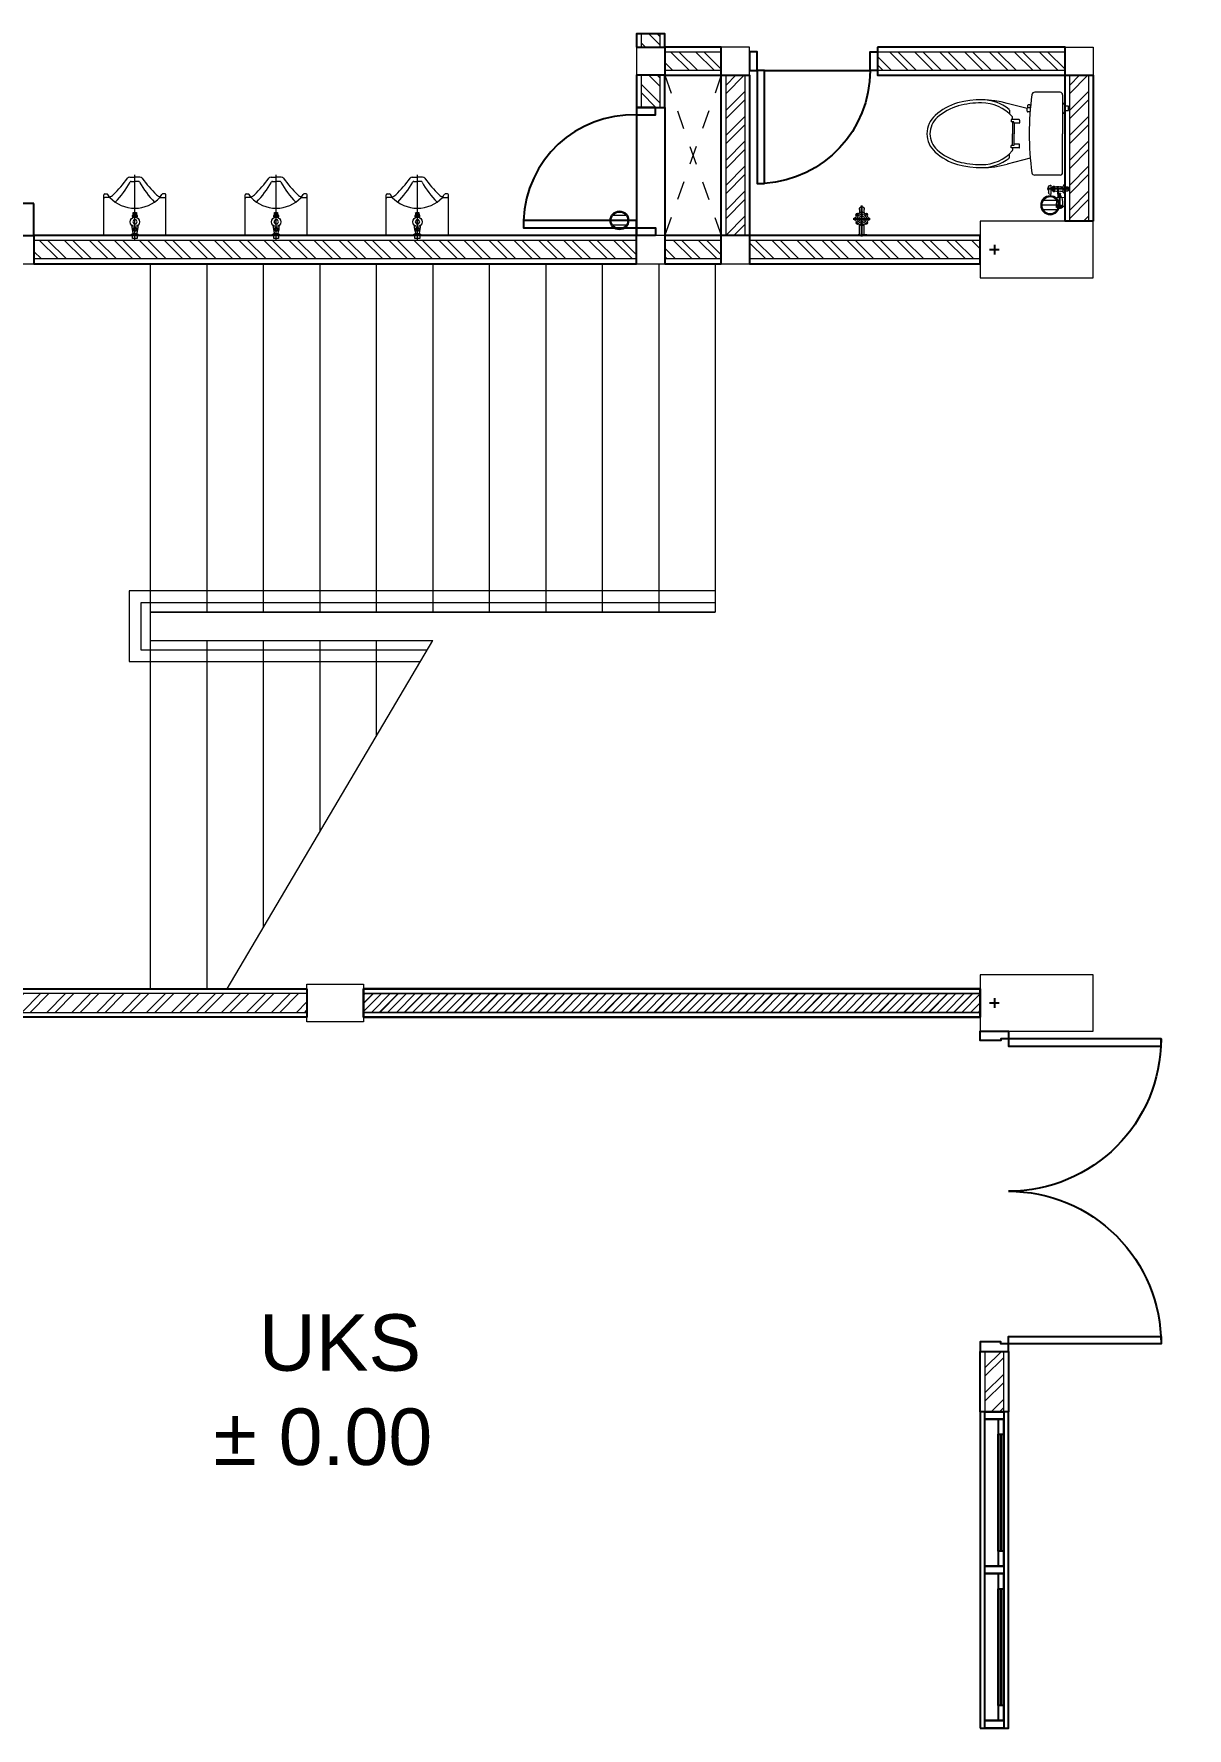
# Model space of a CAD drawing. Header units: inches. Extents: x 0 to 558, y -1 to 295.
# Drawn here: x 253.73 to 259.85, y 72.67 to 81.67 of the extents above; entities that cross this region are included whole.
import ezdxf

# ---------------------------------------------------------------- set-up
doc = ezdxf.new("R2010")
doc.units = ezdxf.units.IN
doc.header["$MEASUREMENT"] = 0
doc.linetypes.add('PHANTOM2', pattern=[1.25, 0.625, -0.125, 0.125, -0.125, 0.125, -0.125])
doc.layers.get('defpoints').update_dxf_attribs({"color": 1})
for name, color, linetype, lineweight in [('ARS DINDING', 127, 'Continuous', 0), ('ARSIR WARNA', 30, 'Continuous', 0), ('BESI', 12, 'Continuous', 15), ('DINDING2', 146, 'Continuous', 5), ('KOLOM', 4, 'Continuous', 9), ('lan', 7, 'Continuous', 15), ('NOT', 7, 'Continuous', 20), ('RUMPUT', 93, 'Continuous', 0), ('SANITAIR', 15, 'Continuous', 9)]:
    doc.layers.add(name, color=color, linetype=linetype, lineweight=lineweight)
doc.layers.add('as', color=1, linetype='Continuous', plot=False)
for name, color, linetype in [('dinding', 3, 'Continuous'), ('KACA', 151, 'Continuous'), ('Kusen', 30, 'Continuous')]:
    doc.layers.add(name, color=color, linetype=linetype)
doc.styles.get("Standard").update_dxf_attribs({"font": 'arial.ttf'})
pattern_1 = [(225, (-21.75, 25.65), (-0.06629126, 0.06629126), []), (225, (-21.75, 25.60581), (-0.06629126, 0.06629126), [])]

# ---------------------------------------------------------------- blocks, each defined once
blk = doc.blocks.new('K30.60')
blk.add_lwpolyline([(0.525, -0.15), (-0.075, -0.15), (-0.075, 0.15), (0.525, 0.15)], close=True)
at = {"layer": 'defpoints', "color": 1}
for points in [[(-0.0256, 0), (0.0256, 0)], [(0, -0.0255), (0, 0.0255)]]:
    blk.add_lwpolyline(points, dxfattribs=at)
blk = doc.blocks.new('kp1')
blk.add_lwpolyline([(-0.1, -0.15), (0.1, -0.15), (0.1, 0.15), (-0.1, 0.15)], close=True)
blk = doc.blocks.new('KP')
blk.add_lwpolyline([(-0.075, -0.075), (0.075, -0.075), (0.075, 0.075), (-0.075, 0.075)], close=True)
blk = doc.blocks.new('PTOILET')
blk.add_line((0, 0.28), (0, -0.28))
for points in [[(-0.1, 0.36), (0, 0.36), (0, 0.32), (-0.1, 0.32)], [(0.5987, 0.28), (0, 0.28), (0, 0.32), (0.5987, 0.32)], [(-0.1, -0.32), (0, -0.32), (0, -0.28), (-0.1, -0.28)]]:
    blk.add_lwpolyline(points, close=True)
blk.add_arc((0, 0.32), 0.6, 270, 356.17745)
blk = doc.blocks.new('TA ST23B13V7N')
for p, q in [((1676.1837, 680.3223), (1676.1837, 680.3245)), ((1676.1837, 680.3245), (1676.2108, 680.3245)), ((1676.1844, 680.3216), (1676.2108, 680.3216)), ((1676.1983, 680.3157), (1676.1983, 680.2665)), ((1676.2108, 680.3245), (1676.2077, 680.3276)), ((1676.2108, 680.3245), (1676.2077, 680.3214)), ((1676.2108, 680.3245), (1676.2139, 680.3276)), ((1676.2379, 680.3245), (1676.2108, 680.3245)), ((1676.2108, 680.3245), (1676.2139, 680.3214)), ((1676.2372, 680.3216), (1676.2108, 680.3216)), ((1676.2233, 680.3157), (1676.2233, 680.2665)), ((1676.2379, 680.3223), (1676.2379, 680.3245))]:
    blk.add_line(p, q)
for centre, radius, start, end in [((1676.1844, 680.3223), 0.000733, 180, 270), ((1676.1924, 680.3157), 0.00586, 0, 90), ((1676.2292, 680.3157), 0.00586, 90, 180), ((1676.2372, 680.3223), 0.000733, 270, 0), ((1676.1793, 680.237), 0.00835, 89.96572, 267.491), ((1676.1811, 680.237), 0.00835, 102.75928, 254.55003), ((1676.2107, 680.2363), 0.0326, 89.78592, 270.214), ((1676.1881, 680.2145), 0.00835, 135.3403, 312.536), ((1676.1892, 680.2579), 0.00835, 52.3654, 217.421), ((1676.1892, 680.2159), 0.00835, 147.45854, 299.67927), ((1676.1903, 680.2568), 0.00835, 64.27177, 205.50265), ((1676.2107, 680.2359), 0.0237, 89.70511, 270.29057), ((1676.2107, 680.2363), 0.0149, 89.53212, 270.468), ((1676.1503, 680.1927), 0.0485, 352.7797, 16.8952), ((1676.2107, 680.2068), 0.00835, 194.676, 270.905), ((1676.2114, 680.2664), 0.00835, 93.9385, 168.14), ((1676.2107, 680.2083), 0.00835, 207.40622, 270.905), ((1676.2114, 680.2646), 0.00835, 93.9385, 154.03477), ((1676.2102, 680.2664), 0.00835, 11.86, 86.0615), ((1676.2102, 680.2646), 0.00835, 25.96523, 86.0615), ((1676.2109, 680.2363), 0.0326, 269.786, 90.21408), ((1676.2109, 680.2359), 0.0237, 269.70943, 90.29489), ((1676.2109, 680.2363), 0.0149, 269.532, 90.46788), ((1676.2109, 680.2068), 0.00835, 269.095, 345.324), ((1676.2109, 680.2083), 0.00835, 269.095, 332.59378), ((1676.2713, 680.1927), 0.0485, 163.1048, 187.2203), ((1676.2324, 680.2579), 0.00835, 322.579, 127.6346), ((1676.2313, 680.2568), 0.00835, 334.49735, 115.72823), ((1676.2335, 680.2145), 0.00835, 227.464, 44.6597), ((1676.2324, 680.2159), 0.00835, 240.32073, 32.54146), ((1676.2423, 680.237), 0.00835, 272.509, 90.03428), ((1676.2405, 680.237), 0.00835, 285.44997, 77.24072), ((1676.2108, 680.1841), 0.0127, 168.5119, 270), ((1676.2108, 680.1841), 0.0127, 270, 11.4881)]:
    blk.add_arc(centre, radius, start, end)
at = {"layer": 'as'}
for p, q in [((1676.2108, 680.3295), (1676.2108, 680.1664)), ((1676.166, 680.2363), (1676.2556, 680.2363))]:
    blk.add_line(p, q, dxfattribs=at)
blk = doc.blocks.new('KLO D ATS')
at = {"lineweight": 5}
for p, q in [((0.013, 0.2065), (0.013, 0)), ((0.0265, 0.22), (0.1608, 0.22)), ((0.1845, 0.1302), (0.307, 0.161)), ((0.2955, 0.1254), (0.2955, 0.1065)), ((0.013, -0.2065), (0.013, 0)), ((0.2412, 0.0728), (0.2412, 0.0581)), ((0.2439, 0.0755), (0.2856, 0.0755)), ((0.2439, 0.0554), (0.2695, 0.0554)), ((0.2695, 0.0554), (0.2723, 0.0631)), ((0.2695, 0.0554), (0.2695, 0)), ((0.2695, -0.0554), (0.2695, 0)), ((0.2723, 0.0631), (0.2856, 0.0631)), ((0.2791, 0.0755), (0.2791, 0.0876)), ((0.2792, 0.0631), (0.2792, 0)), ((0.2792, -0.0631), (0.2792, 0)), ((0.2856, 0.0755), (0.2856, 0.0631)), ((0.2412, -0.0728), (0.2412, -0.0581)), ((0.2439, -0.0554), (0.2695, -0.0554)), ((0.2439, -0.0755), (0.2856, -0.0755)), ((0.2695, -0.0554), (0.2723, -0.0631)), ((0.2723, -0.0631), (0.2856, -0.0631)), ((0.2791, -0.0755), (0.2791, -0.0876)), ((0.2856, -0.0755), (0.2856, -0.0631)), ((0, -0.1235), (-0.0181, -0.1235)), ((-0.0181, -0.1235), (-0.0181, -0.1465)), ((-0.0181, -0.1465), (0, -0.1465)), ((0, -0.1065), (0, -0.1635)), ((0.1837, -0.1382), (0.198, -0.1382)), ((0.1856, -0.1163), (0.198, -0.1163)), ((0.1857, -0.1509), (0.1857, -0.1382)), ((0.1884, -0.1536), (0.1946, -0.1536)), ((0.1973, -0.1382), (0.1973, -0.1509)), ((0.2007, -0.1191), (0.2007, -0.1355)), ((0.2007, -0.1343), (0.307, -0.161)), ((0.2955, -0.1254), (0.2955, -0.1065)), ((0.0265, -0.22), (0.1608, -0.22))]:
    blk.add_line(p, q, dxfattribs=at)
for centre, radius, start, end in [((0.0265, 0.2065), 0.0135, 90, 180), ((0.1608, 0.205), 0.015, 8.08701, 90), ((-1.2571, 0.0035), 1.4471, 359.8599, 8.08701), ((0.4416, -0.0506), 0.2306, 89.48257, 128.74106), ((0.4436, -0.32), 0.5, 75.27892, 105.85155), ((0.2841, 0.0876), 0.005, 138.74052, 180), ((0.4416, -0.0506), 0.2146, 89.48257, 138.74052), ((0.3005, 0.1254), 0.005, 128.74106, 180), ((0.4436, -0.32), 0.484, 75.27892, 90), ((0.4784, -0.1406), 0.3019, 48.53709, 73.13138), ((0.4784, -0.1406), 0.3179, 48.53709, 73.13138), ((0.603, 0), 0.13, 0, 48.65811), ((-1.2571, -0.0035), 1.4471, 351.91299, 0.1401), ((0.2439, 0.0728), 0.00271, 90, 180), ((0.2439, 0.0581), 0.00271, 180, 270), ((0.603, 0), 0.114, 0, 48.65811), ((0.603, 0), 0.114, 311.34189, 0), ((0.603, 0), 0.13, 311.34189, 0), ((0.2439, -0.0581), 0.00271, 90, 180), ((0.2439, -0.0728), 0.00271, 180, 270), ((0.2841, -0.0876), 0.005, 180, 221.25948), ((0.4784, 0.1406), 0.3019, 286.86862, 311.46291), ((-0.0032, -0.1234), 0.0171, 24.41224, 79.38682), ((-0.0032, -0.1467), 0.0171, 280.61318, 335.58776), ((0.1884, -0.1509), 0.00271, 180, 270), ((0.1946, -0.1509), 0.00271, 270, 0), ((0.198, -0.1191), 0.00271, 0, 90), ((0.198, -0.1355), 0.00271, 270, 0), ((0.4416, 0.0506), 0.2146, 221.25948, 270.51743), ((0.3005, -0.1254), 0.005, 180, 231.25894), ((0.4416, 0.0506), 0.2306, 231.25894, 270.51743), ((0.4436, 0.32), 0.5, 254.14845, 284.72108), ((0.4436, 0.32), 0.484, 270, 284.72108), ((0.4784, 0.1406), 0.3179, 286.86862, 311.46291), ((0.0265, -0.2065), 0.0135, 180, 270), ((0.1608, -0.205), 0.015, 270, 351.91299)]:
    blk.add_arc(centre, radius, start, end, dxfattribs=at)
blk = doc.blocks.new('JETSHO')
for p, q in [((1690.9987, 591.8337), (1691.0059, 591.8334)), ((1690.9987, 591.8021), (1691.0059, 591.8024)), ((1691.0001, 591.833), (1691.0068, 591.833)), ((1691.0001, 591.8027), (1691.0068, 591.8027)), ((1691.001, 591.8318), (1691.0076, 591.8318)), ((1691.001, 591.804), (1691.0076, 591.804)), ((1691.0016, 591.8305), (1691.0082, 591.8305)), ((1691.0016, 591.8052), (1691.0082, 591.8052)), ((1691.0021, 591.8293), (1691.0086, 591.8293)), ((1691.0021, 591.8065), (1691.0086, 591.8065)), ((1691.0022, 591.847), (1691.0032, 591.8335)), ((1691.0022, 591.847), (1691.0502, 591.847)), ((1691.0025, 591.828), (1691.009, 591.828)), ((1691.0025, 591.8077), (1691.009, 591.8077)), ((1691.0028, 591.8268), (1691.0092, 591.8268)), ((1691.0028, 591.809), (1691.0092, 591.809)), ((1691.0031, 591.8255), (1691.0094, 591.8255)), ((1691.0031, 591.8102), (1691.0094, 591.8102)), ((1691.0033, 591.8243), (1691.0096, 591.8243)), ((1691.0033, 591.8115), (1691.0096, 591.8115)), ((1691.0034, 591.823), (1691.0097, 591.823)), ((1691.0034, 591.8127), (1691.0097, 591.8127)), ((1691.0035, 591.8218), (1691.0098, 591.8218)), ((1691.0035, 591.814), (1691.0098, 591.814)), ((1691.0036, 591.8205), (1691.0099, 591.8205)), ((1691.0036, 591.8152), (1691.0099, 591.8152)), ((1691.0037, 591.8193), (1691.0099, 591.8193)), ((1691.0037, 591.818), (1691.0099, 591.818)), ((1691.0037, 591.8177), (1691.0099, 591.8177)), ((1691.0037, 591.8165), (1691.0099, 591.8165)), ((1691.0502, 591.847), (1691.049, 591.8302)), ((1691.057, 591.8252), (1691.0701, 591.8238)), ((1691.057, 591.8105), (1691.0701, 591.812)), ((1691.071, 591.8228), (1691.071, 591.813)), ((1691.0719, 591.845), (1691.0719, 591.847)), ((1691.0719, 591.847), (1691.1199, 591.847)), ((1691.0746, 591.8406), (1691.0844, 591.8355)), ((1691.1177, 591.8435), (1691.0752, 591.8435)), ((1691.0895, 591.7793), (1691.0828, 591.7848)), ((1691.1085, 591.792), (1691.0832, 591.792)), ((1691.0844, 591.8258), (1691.0844, 591.8355)), ((1691.1074, 591.8355), (1691.0844, 591.8355)), ((1691.0844, 591.792), (1691.0844, 591.7925)), ((1691.0864, 591.863), (1691.0854, 591.862)), ((1691.0854, 591.847), (1691.0854, 591.862)), ((1691.1064, 591.862), (1691.0854, 591.862)), ((1691.1071, 591.7846), (1691.0856, 591.7846)), ((1691.0864, 591.847), (1691.0864, 591.863)), ((1691.1054, 591.863), (1691.0864, 591.863)), ((1691.0901, 591.8412), (1691.1017, 591.8528)), ((1691.1017, 591.8412), (1691.0901, 591.8528)), ((1691.1022, 591.7793), (1691.1089, 591.7848)), ((1691.1054, 591.847), (1691.1054, 591.863)), ((1691.1054, 591.863), (1691.1064, 591.862)), ((1691.1064, 591.847), (1691.1064, 591.862)), ((1691.1172, 591.8406), (1691.1074, 591.8355)), ((1691.1074, 591.8258), (1691.1074, 591.8355)), ((1691.1074, 591.8258), (1691.1074, 591.8355)), ((1691.1074, 591.792), (1691.1074, 591.7925)), ((1691.1074, 591.792), (1691.1074, 591.792)), ((1691.1199, 591.845), (1691.1199, 591.847)), ((1691.0659, 591.7696), (1691.0659, 591.771)), ((1691.1159, 591.771), (1691.0659, 591.771)), ((1691.0889, 591.759), (1691.0754, 591.7596)), ((1691.1029, 591.759), (1691.0889, 591.759)), ((1691.0889, 591.757), (1691.0889, 591.759)), ((1691.1029, 591.757), (1691.0889, 591.757)), ((1691.0894, 591.7793), (1691.0959, 591.7793)), ((1691.0897, 591.757), (1691.0897, 591.759)), ((1691.0909, 591.771), (1691.0909, 591.7793)), ((1691.091, 591.757), (1691.091, 591.759)), ((1691.0922, 591.757), (1691.0922, 591.759)), ((1691.0935, 591.757), (1691.0935, 591.759)), ((1691.0947, 591.757), (1691.0947, 591.759)), ((1691.1024, 591.7793), (1691.0959, 591.7793)), ((1691.096, 591.757), (1691.096, 591.759)), ((1691.0972, 591.757), (1691.0972, 591.759)), ((1691.0985, 591.757), (1691.0985, 591.759)), ((1691.0997, 591.757), (1691.0997, 591.759)), ((1691.1009, 591.771), (1691.1009, 591.7793)), ((1691.101, 591.757), (1691.101, 591.759)), ((1691.1022, 591.757), (1691.1022, 591.759)), ((1691.1029, 591.759), (1691.1066, 591.7593)), ((1691.1029, 591.757), (1691.1029, 591.759)), ((1691.1159, 591.7692), (1691.1159, 591.771))]:
    blk.add_line(p, q)
for centre, radius, start, end in [((1691.0409, 591.8179), 0.0475, 173.1148, 180), ((1691.0409, 591.8179), 0.0475, 180, 186.8852), ((1691.0192, 591.8205), 0.0257, 163.74759, 173.1148), ((1691.0192, 591.8153), 0.0257, 186.8852, 196.25241), ((1690.9947, 591.8179), 0.000923, 147.96628, 165.47042), ((1690.9951, 591.8178), 0.00134, 165.47042, 180), ((1690.9951, 591.8178), 0.00134, 180, 194.52958), ((1690.9947, 591.8177), 0.000923, 194.52958, 212.03372), ((1690.9944, 591.8181), 0.000625, 123.50508, 147.96628), ((1690.9944, 591.8175), 0.000625, 212.03372, 236.49492), ((1691.0093, 591.8233), 0.0155, 141.54927, 171.78089), ((1691.0093, 591.8125), 0.0155, 188.21911, 218.45073), ((1690.9943, 591.8183), 0.000337, 90, 123.50508), ((1690.9943, 591.8173), 0.000337, 236.49492, 270), ((1690.9943, 591.8183), 0.000337, 56.49492, 90), ((1690.9943, 591.8173), 0.000337, 270, 303.50508), ((1690.9958, 591.8239), 0.00134, 165.47042, 180), ((1690.9958, 591.8239), 0.00134, 180, 194.52958), ((1691.0057, 591.8244), 0.0116, 144.86253, 163.74759), ((1690.9954, 591.8241), 0.000923, 147.96628, 165.47042), ((1690.9954, 591.8238), 0.000923, 194.52958, 212.03372), ((1690.9941, 591.8181), 0.000625, 32.03372, 56.49492), ((1690.9941, 591.8175), 0.000625, 303.50508, 327.96628), ((1690.9959, 591.8122), 0.00134, 165.47042, 180), ((1690.9959, 591.8122), 0.00134, 180, 194.52958), ((1691.0057, 591.8113), 0.0116, 196.25241, 215.13747), ((1690.9951, 591.8242), 0.000625, 123.50508, 147.96628), ((1690.9951, 591.8237), 0.000625, 212.03372, 236.49492), ((1690.9939, 591.8179), 0.000923, 14.52958, 32.03372), ((1690.9939, 591.8177), 0.000923, 327.96628, 345.47042), ((1690.9955, 591.8123), 0.000923, 147.96628, 165.47042), ((1690.9955, 591.8121), 0.000923, 194.52958, 212.03372), ((1690.9952, 591.8125), 0.000625, 123.50508, 147.96628), ((1690.9952, 591.8119), 0.000625, 212.03372, 236.49492), ((1690.995, 591.8244), 0.000337, 90, 123.50508), ((1690.995, 591.8234), 0.000337, 236.49492, 270), ((1690.9935, 591.8178), 0.00134, 0, 14.52958), ((1690.9935, 591.8178), 0.00134, 345.47042, 0), ((1690.9951, 591.8127), 0.000337, 90, 123.50508), ((1690.9951, 591.8117), 0.000337, 236.49492, 270), ((1690.995, 591.8244), 0.000337, 56.49492, 90), ((1690.995, 591.8234), 0.000337, 270, 303.50508), ((1690.9948, 591.8242), 0.000625, 32.03372, 56.49492), ((1690.9948, 591.8237), 0.000625, 303.50508, 327.96628), ((1690.9951, 591.8127), 0.000337, 56.49492, 90), ((1690.9951, 591.8117), 0.000337, 270, 303.50508), ((1690.9949, 591.8125), 0.000625, 32.03372, 56.49492), ((1690.9949, 591.8119), 0.000625, 303.50508, 327.96628), ((1690.9945, 591.8241), 0.000923, 14.52958, 32.03372), ((1690.9945, 591.8238), 0.000923, 327.96628, 345.47042), ((1690.9941, 591.8239), 0.00134, 0, 14.52958), ((1690.9941, 591.8239), 0.00134, 345.47042, 0), ((1690.9947, 591.8123), 0.000923, 14.52958, 32.03372), ((1690.9947, 591.8121), 0.000923, 327.96628, 345.47042), ((1690.9943, 591.8122), 0.00134, 0, 14.52958), ((1690.9943, 591.8122), 0.00134, 345.47042, 0), ((1690.9974, 591.8303), 0.00147, 90, 144.86253), ((1690.9974, 591.8055), 0.00147, 215.13747, 270), ((1690.9977, 591.8291), 0.000923, 147.96628, 165.47042), ((1690.9981, 591.829), 0.00134, 165.47042, 180), ((1690.9981, 591.829), 0.00134, 180, 194.52958), ((1690.9977, 591.8289), 0.000923, 194.52958, 212.03372), ((1690.9977, 591.8179), 0.000923, 147.96628, 165.47042), ((1690.9981, 591.8178), 0.00134, 165.47042, 180), ((1690.9981, 591.8178), 0.00134, 180, 194.52958), ((1690.9977, 591.8177), 0.000923, 194.52958, 212.03372), ((1690.9975, 591.8292), 0.000625, 123.50508, 147.96628), ((1690.9975, 591.8287), 0.000625, 212.03372, 236.49492), ((1690.9975, 591.8181), 0.000625, 123.50508, 147.96628), ((1690.9975, 591.8175), 0.000625, 212.03372, 236.49492), ((1690.9978, 591.8071), 0.000923, 147.96628, 165.47042), ((1690.9982, 591.807), 0.00134, 165.47042, 180), ((1690.9982, 591.807), 0.00134, 180, 194.52958), ((1690.9978, 591.8068), 0.000923, 194.52958, 212.03372), ((1690.9976, 591.8072), 0.000625, 123.50508, 147.96628), ((1690.9976, 591.8067), 0.000625, 212.03372, 236.49492), ((1690.9973, 591.8295), 0.000337, 90, 123.50508), ((1690.9973, 591.8285), 0.000337, 236.49492, 270), ((1690.9973, 591.8183), 0.000337, 90, 123.50508), ((1690.9973, 591.8173), 0.000337, 236.49492, 270), ((1690.9987, 591.8318), 0.0019, 90, 142.15929), ((1690.9974, 591.8075), 0.000337, 90, 123.50508), ((1690.9974, 591.8064), 0.000337, 236.49492, 270), ((1690.9987, 591.804), 0.0019, 217.84071, 270), ((1690.9973, 591.8295), 0.000337, 56.49492, 90), ((1690.9973, 591.8285), 0.000337, 270, 303.50508), ((1690.9973, 591.8183), 0.000337, 56.49492, 90), ((1690.9973, 591.8173), 0.000337, 270, 303.50508), ((1690.9974, 591.8303), 0.00147, 35.13747, 90), ((1690.9974, 591.8075), 0.000337, 56.49492, 90), ((1690.9974, 591.8064), 0.000337, 270, 303.50508), ((1690.9974, 591.8055), 0.00147, 270, 324.86253), ((1690.9971, 591.8292), 0.000625, 32.03372, 56.49492), ((1690.9971, 591.8287), 0.000625, 303.50508, 327.96628), ((1690.9971, 591.8181), 0.000625, 32.03372, 56.49492), ((1690.9971, 591.8175), 0.000625, 303.50508, 327.96628), ((1690.9973, 591.8072), 0.000625, 32.03372, 56.49492), ((1690.9973, 591.8067), 0.000625, 303.50508, 327.96628), ((1690.9969, 591.8291), 0.000923, 14.52958, 32.03372), ((1690.9969, 591.8289), 0.000923, 327.96628, 345.47042), ((1690.9969, 591.8179), 0.000923, 14.52958, 32.03372), ((1690.9969, 591.8177), 0.000923, 327.96628, 345.47042), ((1690.9965, 591.829), 0.00134, 0, 14.52958), ((1690.9965, 591.829), 0.00134, 345.47042, 0), ((1690.9965, 591.8178), 0.00134, 0, 14.52958), ((1690.9965, 591.8178), 0.00134, 345.47042, 0), ((1690.997, 591.8071), 0.000923, 14.52958, 32.03372), ((1690.997, 591.8068), 0.000923, 327.96628, 345.47042), ((1690.9966, 591.807), 0.00134, 0, 14.52958), ((1690.9966, 591.807), 0.00134, 345.47042, 0), ((1690.9891, 591.8244), 0.0116, 16.25241, 35.13747), ((1690.9891, 591.8113), 0.0116, 324.86253, 343.74759), ((1690.9987, 591.8318), 0.0019, 37.30231, 90), ((1690.9987, 591.804), 0.0019, 270, 322.69769), ((1690.9998, 591.8119), 0.000923, 147.96628, 165.47042), ((1691.0002, 591.8118), 0.00134, 165.47042, 180), ((1691.0002, 591.8118), 0.00134, 180, 194.52958), ((1690.9998, 591.8117), 0.000923, 194.52958, 212.03372), ((1690.9996, 591.812), 0.000625, 123.50508, 147.96628), ((1690.9996, 591.8115), 0.000625, 212.03372, 236.49492), ((1691.0006, 591.8231), 0.00134, 165.47042, 180), ((1691.0006, 591.8231), 0.00134, 180, 194.52958), ((1690.9994, 591.8123), 0.000337, 90, 123.50508), ((1690.9994, 591.8113), 0.000337, 236.49492, 270), ((1691.0002, 591.8232), 0.000923, 147.96628, 165.47042), ((1691.0002, 591.8229), 0.000923, 194.52958, 212.03372), ((1690.9999, 591.8233), 0.000625, 123.50508, 147.96628), ((1690.9999, 591.8228), 0.000625, 212.03372, 236.49492), ((1690.9994, 591.8123), 0.000337, 56.49492, 90), ((1690.9994, 591.8113), 0.000337, 270, 303.50508), ((1690.9998, 591.8236), 0.000337, 90, 123.50508), ((1690.9998, 591.8226), 0.000337, 236.49492, 270), ((1690.9993, 591.812), 0.000625, 32.03372, 56.49492), ((1690.9993, 591.8115), 0.000625, 303.50508, 327.96628), ((1691.0006, 591.818), 0.000923, 147.96628, 165.47042), ((1691.001, 591.8179), 0.00134, 165.47042, 180), ((1691.001, 591.8179), 0.00134, 180, 194.52958), ((1691.0006, 591.8178), 0.000923, 194.52958, 212.03372), ((1690.9998, 591.8236), 0.000337, 56.49492, 90), ((1690.9998, 591.8226), 0.000337, 270, 303.50508), ((1691.0004, 591.8182), 0.000625, 123.50508, 147.96628), ((1691.0004, 591.8176), 0.000625, 212.03372, 236.49492), ((1690.999, 591.8119), 0.000923, 14.52958, 32.03372), ((1690.999, 591.8117), 0.000923, 327.96628, 345.47042), ((1690.9996, 591.8233), 0.000625, 32.03372, 56.49492), ((1690.9996, 591.8228), 0.000625, 303.50508, 327.96628), ((1690.9986, 591.8118), 0.00134, 0, 14.52958), ((1690.9986, 591.8118), 0.00134, 345.47042, 0), ((1691.0002, 591.8184), 0.000337, 90, 123.50508), ((1691.0002, 591.8174), 0.000337, 236.49492, 270), ((1690.9994, 591.8232), 0.000923, 14.52958, 32.03372), ((1690.9994, 591.8229), 0.000923, 327.96628, 345.47042), ((1690.9901, 591.8252), 0.0127, 17.51427, 37.30231), ((1690.9756, 591.8205), 0.0257, 6.8852, 16.25241), ((1690.999, 591.8231), 0.00134, 0, 14.52958), ((1690.999, 591.8231), 0.00134, 345.47042, 0), ((1691.0002, 591.8184), 0.000337, 56.49492, 90), ((1691.0002, 591.8174), 0.000337, 270, 303.50508), ((1690.9756, 591.8153), 0.0257, 343.74759, 353.1148), ((1690.9901, 591.8106), 0.0127, 322.69769, 342.48573), ((1691.0001, 591.8182), 0.000625, 32.03372, 56.49492), ((1691.0001, 591.8176), 0.000625, 303.50508, 327.96628), ((1690.9998, 591.818), 0.000923, 14.52958, 32.03372), ((1690.9998, 591.8178), 0.000923, 327.96628, 345.47042), ((1690.9994, 591.8179), 0.00134, 0, 14.52958), ((1690.9994, 591.8179), 0.00134, 345.47042, 0), ((1690.9539, 591.8179), 0.0475, 0, 6.8852), ((1690.9539, 591.8179), 0.0475, 353.1148, 0), ((1690.9761, 591.8208), 0.0273, 7.44716, 17.51427), ((1690.9761, 591.815), 0.0273, 342.48573, 352.55284), ((1690.9538, 591.8179), 0.0499, 0, 7.44716), ((1690.9538, 591.8179), 0.0499, 352.55284, 0), ((1691.0127, 591.6335), 0.2, 79.04916, 92.15247), ((1691.0127, 592.0022), 0.2, 267.84753, 280.95084), ((1691.0059, 591.832), 0.00137, 31.9605, 90), ((1691.0059, 591.8038), 0.00137, 270, 328.0395), ((1690.9952, 591.8254), 0.014, 14.49006, 31.9605), ((1690.9952, 591.8104), 0.014, 328.0395, 345.50994), ((1690.9779, 591.8209), 0.0319, 6.11003, 14.49006), ((1690.9779, 591.8149), 0.0319, 345.50994, 353.88997), ((1690.95, 591.8179), 0.0599, 0, 6.11003), ((1690.95, 591.8179), 0.0599, 353.88997, 0), ((1691.0503, 591.8279), 0.002, 9.96394, 79.04916), ((1691.0503, 591.8078), 0.002, 280.95084, 350.03606), ((1690.9932, 591.8179), 0.06, 350.03606, 10.28221), ((1691.0586, 591.8366), 0.0114, 237.98326, 265.24666), ((1691.0586, 591.7992), 0.0114, 94.75334, 122.01674), ((1691.07, 591.8228), 0.001, 0, 83.66667), ((1691.07, 591.813), 0.001, 276.33333, 0), ((1691.0769, 591.845), 0.005, 180, 242.52557), ((1691.085, 591.7883), 0.0041, 115.31617, 238.85978), ((1691.0857, 591.7883), 0.00371, 160.73582, 180), ((1691.0857, 591.7883), 0.00371, 180, 199.26418), ((1691.0852, 591.7885), 0.00316, 139.84394, 160.73582), ((1691.0852, 591.7881), 0.00316, 199.26418, 220.15606), ((1691.1516, 591.8092), 0.069, 167.82075, 192.17925), ((1691.0848, 591.7887), 0.00273, 116.14729, 139.84394), ((1691.0848, 591.7878), 0.00273, 220.15606, 243.85271), ((1691.0846, 591.7892), 0.00225, 90, 116.14729), ((1691.0846, 591.7874), 0.00225, 243.85271, 270), ((1691.0744, 591.8258), 0.01, 347.82075, 0), ((1691.0744, 591.7925), 0.01, 0, 12.17925), ((1691.0846, 591.7892), 0.00225, 63.85271, 90), ((1691.0846, 591.7874), 0.00225, 270, 296.14729), ((1691.0844, 591.7887), 0.00273, 40.15606, 63.85271), ((1691.0844, 591.7878), 0.00273, 296.14729, 319.84394), ((1691.0841, 591.7885), 0.00316, 19.26418, 40.15606), ((1691.0841, 591.7881), 0.00316, 319.84394, 340.73582), ((1691.0836, 591.7883), 0.00371, 0, 19.26418), ((1691.0836, 591.7883), 0.00371, 340.73582, 0), ((1691.0921, 591.7884), 0.00168, 142.73122, 180), ((1691.0921, 591.7884), 0.00168, 180, 217.26878), ((1691.0939, 591.787), 0.00391, 118.56158, 142.73122), ((1691.0939, 591.7897), 0.00391, 217.26878, 241.43842), ((1691.0951, 591.7849), 0.00637, 102.70636, 118.56158), ((1691.0951, 591.7919), 0.00637, 241.43842, 257.29364), ((1691.0959, 591.7814), 0.0099, 90, 102.70636), ((1691.0959, 591.7953), 0.0099, 257.29364, 270), ((1691.0959, 591.7814), 0.0099, 77.29364, 90), ((1691.0959, 591.7953), 0.0099, 270, 282.70636), ((1691.0966, 591.7849), 0.00637, 61.43842, 77.29364), ((1691.0966, 591.7919), 0.00637, 282.70636, 298.56158), ((1691.0978, 591.787), 0.00391, 37.26878, 61.43842), ((1691.0978, 591.7897), 0.00391, 298.56158, 322.73122), ((1691.0996, 591.7884), 0.00168, 0, 37.26878), ((1691.0996, 591.7884), 0.00168, 322.73122, 0), ((1691.1082, 591.7883), 0.00371, 160.73582, 180), ((1691.1082, 591.7883), 0.00371, 180, 199.26418), ((1691.1077, 591.7885), 0.00316, 139.84394, 160.73582), ((1691.1077, 591.7881), 0.00316, 199.26418, 220.15606), ((1691.1073, 591.7887), 0.00273, 116.14729, 139.84394), ((1691.1073, 591.7878), 0.00273, 220.15606, 243.85271), ((1691.1071, 591.7892), 0.00225, 90, 116.14729), ((1691.1071, 591.7874), 0.00225, 243.85271, 270), ((1691.1071, 591.7892), 0.00225, 63.85271, 90), ((1691.1071, 591.7874), 0.00225, 270, 296.14729), ((1691.1174, 591.8258), 0.01, 180, 192.17925), ((1691.1174, 591.7925), 0.01, 167.82075, 180), ((1691.0402, 591.8092), 0.069, 347.82075, 12.17925), ((1691.1069, 591.7887), 0.00273, 40.15606, 63.85271), ((1691.1069, 591.7878), 0.00273, 296.14729, 319.84394), ((1691.1068, 591.7883), 0.0041, 301.14022, 64.68383), ((1691.1066, 591.7885), 0.00316, 19.26418, 40.15606), ((1691.1066, 591.7881), 0.00316, 319.84394, 340.73582), ((1691.1061, 591.7883), 0.00371, 0, 19.26418), ((1691.1061, 591.7883), 0.00371, 340.73582, 0), ((1691.1149, 591.845), 0.005, 297.47443, 0), ((1691.0759, 591.7696), 0.01, 180, 267.51045), ((1691.0959, 591.7687), 0.0137, 239.24357, 300.75643), ((1691.1059, 591.7692), 0.01, 274.39871, 0)]:
    blk.add_arc(centre, radius, start, end)
at = {"layer": 'as'}
for p, q in [((1691.0689, 591.8179), (1690.9905, 591.8179)), ((1691.0663, 591.808), (1691.0663, 591.8179)), ((1691.0959, 591.808), (1691.0663, 591.808)), ((1691.0959, 591.8695), (1691.0959, 591.7554)), ((1691.0959, 591.808), (1691.1112, 591.808))]:
    blk.add_line(p, q, dxfattribs=at)
blk = doc.blocks.new('*X102')
at = {"color": 0}
for p, q in [((18.491, 19.1926), (18.5795, 19.1926)), ((18.4987, 19.2176), (18.5717, 19.2176)), ((18.4987, 19.1676), (18.5717, 19.1676))]:
    blk.add_line(p, q, dxfattribs=at)
blk = doc.blocks.new('SFLOOR')
for radius in [0.05, 0.0442]:
    blk.add_circle((0, 0), radius)
blk.add_blockref('*X102', (-18.5352, -19.1926))
blk = doc.blocks.new('B57M')
for p, q in [((1682.2047, 611.9599), (1682.2047, 611.7448)), ((1682.2047, 611.9599), (1682.3697, 611.9599)), ((1682.3589, 611.9496), (1682.3432, 611.9599)), ((1682.357, 611.9599), (1682.357, 611.9765)), ((1682.357, 611.9765), (1682.3824, 611.9765)), ((1682.3787, 611.9496), (1682.3589, 611.9496)), ((1682.3697, 611.986), (1682.3697, 611.638)), ((1682.5347, 611.9599), (1682.3697, 611.9599)), ((1682.3787, 611.9496), (1682.3953, 611.9599)), ((1682.3824, 611.9765), (1682.3824, 611.9599)), ((1682.5347, 611.9599), (1682.5347, 611.7448)), ((1682.3819, 611.8431), (1682.3582, 611.8431)), ((1682.3808, 611.8526), (1682.3585, 611.8526)), ((1682.3809, 611.8625), (1682.3586, 611.8625)), ((1682.3607, 611.8478), (1682.3607, 611.8526)), ((1682.3772, 611.8466), (1682.3619, 611.8466)), ((1682.3671, 611.8431), (1682.3671, 611.8466)), ((1682.3724, 611.8431), (1682.3724, 611.8466)), ((1682.3783, 611.8478), (1682.3783, 611.8526)), ((1682.2364, 611.7588), (1682.2097, 611.7588)), ((1682.2364, 611.7588), (1682.2267, 611.7422)), ((1682.5029, 611.7588), (1682.5297, 611.7588)), ((1682.5029, 611.7588), (1682.5127, 611.7422)), ((1682.2097, 611.7398), (1682.2223, 611.7398)), ((1682.3499, 611.6735), (1682.3697, 611.6735)), ((1682.3894, 611.6735), (1682.3697, 611.6735)), ((1682.5297, 611.7398), (1682.517, 611.7398)), ((1682.3426, 611.6499), (1682.3697, 611.6499)), ((1682.3967, 611.6499), (1682.3697, 611.6499))]:
    blk.add_line(p, q)
for points in [[(1682.3585, 611.8526, 0.164804), (1682.3595, 611.8529, 0.105758), (1682.3604, 611.854, 0.068984), (1682.361, 611.8555, 0.055178), (1682.3613, 611.8575, 0.055178), (1682.3611, 611.8595, 0.068984), (1682.3605, 611.861, 0.105758), (1682.3596, 611.8622, 0.164804), (1682.3586, 611.8625, 0.164804), (1682.3577, 611.8622, 0.105758), (1682.3567, 611.8611, 0.068984), (1682.3562, 611.8596, 0.055178), (1682.3559, 611.8576, 0.055178), (1682.3561, 611.8556, 0.068984), (1682.3567, 611.8541, 0.105758), (1682.3576, 611.8529, 0.164804)], [(1682.3697, 611.8625, 0.070821), (1682.3669, 611.8621, 0.082428), (1682.3647, 611.861, 0.106823), (1682.3631, 611.8593, 0.13413), (1682.3626, 611.8576, 0.13413), (1682.3631, 611.8558, 0.106823), (1682.3647, 611.8541, 0.082428), (1682.3669, 611.853, 0.070821), (1682.3697, 611.8526, 0.070821), (1682.3724, 611.853, 0.082428), (1682.3746, 611.8541, 0.106823), (1682.3762, 611.8558, 0.13413), (1682.3767, 611.8576, 0.13413), (1682.3762, 611.8593, 0.106823), (1682.3746, 611.861, 0.082428), (1682.3724, 611.8621, 0.070821)], [(1682.3808, 611.8526, 0.164804), (1682.3817, 611.8529, 0.105758), (1682.3827, 611.854, 0.068984), (1682.3833, 611.8555, 0.055178), (1682.3835, 611.8575, 0.055178), (1682.3833, 611.8595, 0.068984), (1682.3828, 611.861, 0.105758), (1682.3818, 611.8622, 0.164804), (1682.3809, 611.8625, 0.164804), (1682.38, 611.8622, 0.105758), (1682.379, 611.8611, 0.068984), (1682.3784, 611.8596, 0.055178), (1682.3782, 611.8576, 0.055178), (1682.3784, 611.8556, 0.068984), (1682.3789, 611.8541, 0.105758), (1682.3799, 611.8529, 0.164804)]]:
    blk.add_lwpolyline(points, format="xyb", close=True)
blk.add_lwpolyline([(1682.3631, 611.8985), (1682.357, 611.888), (1682.3631, 611.8775), (1682.3753, 611.8775), (1682.3814, 611.888), (1682.3753, 611.8985)], close=True)
for centre, radius in [((1682.3695, 611.9278), 0.0106), ((1682.3697, 611.928), 0.00723), ((1682.3697, 611.8879), 0.025)]:
    blk.add_circle(centre, radius)
for centre, radius, start, end in [((1682.5599, 611.8975), 0.2077, 165.47033, 177.66921), ((1682.2494, 611.9027), 0.1375, 1.34816, 19.92359), ((1682.37, 611.8542), 0.0162, 223.01693, 316.98307), ((1682.3619, 611.8478), 0.00119, 180, 270), ((1682.3772, 611.8478), 0.00119, 270, 0), ((1682.2097, 611.7638), 0.005, 180, 270), ((1682.2184, 611.7036), 0.055, 48.5821, 72.63977), ((1682.3708, 611.6283), 0.1873, 90.35779, 135.8523), ((1681.8932, 611.4234), 0.5177, 29.26637, 44.0164), ((1682.3685, 611.6283), 0.1873, 44.1477, 89.64221), ((1682.8462, 611.4234), 0.5177, 135.9836, 150.73363), ((1682.5209, 611.7036), 0.055, 107.36023, 131.4179), ((1682.5297, 611.7638), 0.005, 270, 0), ((1682.2097, 611.7448), 0.005, 180, 270), ((1682.2223, 611.7448), 0.005, 270, 329.41414), ((1681.7558, 611.2418), 0.7085, 35.78208, 45.23456), ((1682.3499, 611.6794), 0.00593, 209.26637, 270), ((1682.3894, 611.6794), 0.00593, 270, 330.73363), ((1682.9835, 611.2418), 0.7085, 134.76544, 144.21792), ((1682.517, 611.7448), 0.005, 210.58586, 270), ((1682.5297, 611.7448), 0.005, 270, 0), ((1682.3426, 611.6647), 0.0148, 215.78208, 270), ((1682.3967, 611.6647), 0.0148, 270, 324.21792)]:
    blk.add_arc(centre, radius, start, end)
blk = doc.blocks.new('PS')
for points in [[(-0.3, 0.15), (-0.26, 0.15), (-0.26, 0.75), (-0.3, 0.75)], [(-0.34, 0.05), (-0.34, 0.15), (-0.3, 0.15), (-0.3, 0.05)], [(0.34, 0.05), (0.34, 0.15), (0.3, 0.15), (0.3, 0.05)]]:
    blk.add_lwpolyline(points, close=True)
blk.add_arc((-0.2814, 0.1686), 0.5817, 358.163, 87.88713)
at = {"layer": 'dinding'}
blk.add_line((0.34, 0), (-0.34, 0), dxfattribs=at)
blk = doc.blocks.new('PD1')
at = {"layer": 'Kusen'}
for points in [[(-0.81, 0), (-0.77, 0), (-0.77, 0.81), (-0.81, 0.81)], [(0.81, 0), (0.77, 0), (0.77, 0.81), (0.81, 0.81)], [(-0.81, 0), (-0.81, -0.04), (-0.8, -0.04), (-0.8, -0.15), (-0.85, -0.15), (-0.85, 0)], [(0.81, 0), (0.81, -0.04), (0.8, -0.04), (0.8, -0.15), (0.85, -0.15), (0.85, 0)]]:
    blk.add_lwpolyline(points, close=True, dxfattribs=at)
for centre, start, end in [((-0.81, 0), 0, 90), ((0.81, 0), 90, 180)]:
    blk.add_arc(centre, 0.81, start, end, dxfattribs=at)
blk = doc.blocks.new('J2')
for points in [[(-0.1, 0.8), (-0.1, 0.84), (0, 0.84), (0, 0.8)], [(0, 0.8), (0, 0.02), (-0.1, 0.02), (-0.1, 0.8)], [(0, 0.8), (-0.03, 0.8), (-0.03, 0.72), (0, 0.72)], [(0, 0.72), (0, 0.1), (-0.03, 0.1), (-0.03, 0.72)], [(0, 0.1), (-0.03, 0.1), (-0.03, 0.02), (0, 0.02)], [(-0.1, -0.02), (-0.1, 0.02), (0, 0.02), (0, -0.02)], [(0, -0.02), (0, -0.8), (-0.1, -0.8), (-0.1, -0.02)], [(0, -0.02), (-0.03, -0.02), (-0.03, -0.1), (0, -0.1)], [(0, -0.1), (0, -0.72), (-0.03, -0.72), (-0.03, -0.1)], [(-0.1, -0.84), (-0.1, -0.8), (0, -0.8), (0, -0.84)], [(0, -0.72), (-0.03, -0.72), (-0.03, -0.8), (0, -0.8)]]:
    blk.add_lwpolyline(points, close=True)
at = {"layer": 'dinding'}
blk.add_lwpolyline([(-0.125, -0.84), (0.025, -0.84), (0.025, 0.84), (-0.125, 0.84)], close=True, dxfattribs=at)
at = {"layer": 'KACA'}
for points in [[(-0.0125, 0.72), (-0.0125, 0.1), (-0.0175, 0.1), (-0.0175, 0.72)], [(-0.0125, -0.1), (-0.0125, -0.72), (-0.0175, -0.72), (-0.0175, -0.1)]]:
    blk.add_lwpolyline(points, close=True, dxfattribs=at)
blk = doc.blocks.new('SD.01')
at = {"layer": 'ARSIR WARNA', "linetype": 'ByBlock'}
h = blk.add_hatch(dxfattribs=at)
h.set_pattern_fill('ANSI32', color=256, scale=0.25, style=0)
h.set_pattern_definition([(315, (-4.475, 21.145), (0.06629, 0.06629), []), (315, (-4.475, 21.10081), (0.06629, 0.06629), [])])
h.paths.add_polyline_path([(-4.375, 21.145), (-4.475, 21.145), (-4.475, 21.075), (-4.375, 21.075)])
h = blk.add_hatch(dxfattribs=at)
h.set_pattern_fill('ANSI32', color=256, scale=0.25, style=0)
h.set_pattern_definition([(315, (8.175, 30.65), (0.06629126, 0.06629126), []), (315, (8.175, 30.60581), (0.06629126, 0.06629126), [])])
h.paths.add_polyline_path([(-4.05, 21.05), (-4.05, 20.95), (-4.35, 20.95), (-4.35, 21.05)])
h = blk.add_hatch(dxfattribs=at)
h.set_pattern_fill('ANSI32', color=256, scale=0.25, style=0)
h.set_pattern_definition([(315, (10, 30.65), (0.06629126, 0.06629126), []), (315, (10, 30.60581), (0.06629126, 0.06629126), [])])
h.paths.add_polyline_path([(-2.225, 21.05), (-2.225, 20.95), (-3.22, 20.95), (-3.22, 21.05)])
h = blk.add_hatch(dxfattribs=at)
h.set_pattern_fill('ANSI32', color=256, scale=0.25, style=0)
h.set_pattern_definition([(315, (-4.475, 20.925), (0.06629, 0.06629), []), (315, (-4.475, 20.88081), (0.06629, 0.06629), [])])
h.paths.add_polyline_path([(-4.375, 20.925), (-4.475, 20.925), (-4.475, 20.755), (-4.375, 20.755)])
h = blk.add_hatch(dxfattribs=at)
h.set_pattern_fill('ANSI32', color=256, scale=0.25, style=0)
h.set_pattern_definition([(225, (-3.925, 20.925), (-0.066291, 0.066291), []), (225, (-3.925, 20.88081), (-0.066291, 0.066291), [])])
h.paths.add_polyline_path([(-4.025, 20.925), (-3.925, 20.925), (-3.925, 20.075), (-4.025, 20.075)])
h = blk.add_hatch(dxfattribs=at)
h.set_pattern_fill('ANSI32', color=256, scale=0.25, style=0)
h.set_pattern_definition([(225, (-2.1, 20.925), (-0.066291, 0.066291), []), (225, (-2.1, 20.88081), (-0.066291, 0.066291), [])])
h.paths.add_polyline_path([(-2.2, 20.925), (-2.1, 20.925), (-2.1, 20.15), (-2.2, 20.15)])
h = blk.add_hatch(dxfattribs=at)
h.set_pattern_fill('ANSI32', color=256, scale=0.25, style=0)
h.set_pattern_definition([(135, (-17.95, 10.35), (-0.06629126, -0.06629126), []), (135, (-17.95, 10.39419), (-0.06629126, -0.06629126), [])])
h.paths.add_polyline_path([(-7.7, 19.95), (-7.7, 20.05), (-4.5, 20.05), (-4.5, 19.95)])
h = blk.add_hatch(dxfattribs=at)
h.set_pattern_fill('ANSI32', color=256, scale=0.25, style=0)
h.set_pattern_definition([(135, (-17.5, 10.35), (-0.06629126, -0.06629126), []), (135, (-17.5, 10.39419), (-0.06629126, -0.06629126), [])])
h.paths.add_polyline_path([(-4.35, 19.95), (-4.35, 20.05), (-4.05, 20.05), (-4.05, 19.95)])
h = blk.add_hatch(dxfattribs=at)
h.set_pattern_fill('ANSI32', color=256, scale=0.25, style=0)
h.set_pattern_definition([(135, (-21.75, 10.35), (-0.06629126, -0.06629126), []), (135, (-21.75, 10.39419), (-0.06629126, -0.06629126), [])])
h.paths.add_polyline_path([(-3.9, 19.95), (-3.9, 20.05), (-2.675, 20.05), (-2.675, 19.95)])
h = blk.add_hatch(dxfattribs=at)
h.set_pattern_fill('ANSI32', color=256, scale=0.25, style=0)
h.set_pattern_definition([(225, (-21.75, 25.65), (-0.06629126, 0.06629126), []), (225, (-21.75, 25.60581), (-0.06629126, 0.06629126), [])])
h.paths.add_polyline_path([(-9.525, 16.05), (-9.525, 15.95), (-6.25, 15.95), (-6.25, 16.05)])
h = blk.add_hatch(dxfattribs=at)
h.set_pattern_fill('ANSI32', color=256, scale=0.25, style=0)
h.set_pattern_definition(pattern_1)
h.paths.add_polyline_path([(-9.525, 16.05), (-9.525, 15.95), (-6.25, 15.95), (-6.25, 16.05)])
h = blk.add_hatch(dxfattribs=at)
h.set_pattern_fill('ANSI32', color=256, scale=0.25, style=0)
h.set_pattern_definition(pattern_1)
h.paths.add_polyline_path([(-5.95, 16.05), (-5.95, 15.95), (-2.675, 15.95), (-2.675, 16.05)])
h = blk.add_hatch(dxfattribs=at)
h.set_pattern_fill('ANSI32', color=256, scale=0.25, style=0)
h.set_pattern_definition([(45, (9.55, 6.35), (0.06629126, -0.06629126), []), (45, (9.55, 6.39419), (0.06629126, -0.06629126), [])])
h.paths.add_polyline_path([(-2.675, 15.95), (-2.675, 16.05), (-5.95, 16.05), (-5.95, 15.95)])
h = blk.add_hatch(dxfattribs=at)
h.set_pattern_fill('ANSI32', color=256, scale=0.25, style=0)
h.set_pattern_definition([(225, (-21.75, 58.025), (-0.06629126, 0.06629126), []), (225, (-21.75, 57.98081), (-0.06629126, 0.06629126), [])])
h.paths.add_polyline_path([(-2.65, 13.83), (-2.55, 13.83), (-2.55, 14.15), (-2.65, 14.15)])
at = {"layer": 'ARS DINDING'}
for points in [[(-4.375, 21.145), (-4.475, 21.145), (-4.475, 21.075), (-4.375, 21.075)], [(-4.375, 20.925), (-4.475, 20.925), (-4.475, 20.755), (-4.375, 20.755)], [(-4.025, 20.925), (-3.925, 20.925), (-3.925, 20.075), (-4.025, 20.075)], [(-2.2, 20.925), (-2.1, 20.925), (-2.1, 20.15), (-2.2, 20.15)]]:
    blk.add_lwpolyline(points, close=True, dxfattribs=at)
at = {"layer": 'ARSIR WARNA', "linetype": 'PHANTOM2', "ltscale": 0.1}
for points in [[(-4.05, 20.925), (-4.35, 20.075)], [(-4.35, 20.925), (-4.05, 20.075)]]:
    blk.add_lwpolyline(points, dxfattribs=at)
at = {"layer": 'BESI'}
for points in [[(-4.0818, 18.1875), (-7.1943, 18.1875), (-7.1943, 17.8125), (-5.6482, 17.8125)], [(-4.0818, 18.125), (-7.1318, 18.125), (-7.1318, 17.875), (-5.6113, 17.875)]]:
    blk.add_lwpolyline(points, dxfattribs=at)
at = {"layer": 'dinding'}
for points in [[(-4.5, 21.075), (-4.35, 21.075), (-4.35, 21.145), (-4.5, 21.145)], [(-4.35, 21.075), (-4.35, 20.925), (-4.05, 20.925), (-4.05, 21.075)], [(-3.22, 21.075), (-3.22, 20.925), (-2.225, 20.925), (-2.225, 21.075)], [(-4.5, 20.755), (-4.35, 20.755), (-4.35, 20.925), (-4.5, 20.925)], [(-3.9, 20.075), (-4.05, 20.075), (-4.05, 20.925), (-3.9, 20.925)], [(-2.075, 20.15), (-2.225, 20.15), (-2.225, 20.925), (-2.075, 20.925)], [(-7.7, 20.245), (-7.85, 20.245), (-7.85, 20.075), (-7.7, 20.075)], [(-4.5, 19.925), (-4.5, 20.075), (-7.7, 20.075), (-7.7, 19.925)], [(-4.05, 19.925), (-4.05, 20.075), (-4.35, 20.075), (-4.35, 19.925)], [(-2.675, 19.925), (-2.675, 20.075), (-3.9, 20.075), (-3.9, 19.925)], [(-6.25, 16.075), (-6.25, 15.925), (-9.525, 15.925), (-9.525, 16.075)], [(-6.25, 16.075), (-6.25, 15.925), (-9.525, 15.925), (-9.525, 16.075)], [(-2.675, 16.075), (-2.675, 15.925), (-5.95, 15.925), (-5.95, 16.075)], [(-5.95, 16.075), (-5.95, 15.925), (-2.675, 15.925), (-2.675, 16.075)], [(-2.675, 14.15), (-2.525, 14.15), (-2.525, 13.83), (-2.675, 13.83)]]:
    blk.add_lwpolyline(points, close=True, dxfattribs=at)
blk.add_lwpolyline([(-4.5, 20.755), (-4.5, 20.075)], dxfattribs=at)
at = {"layer": 'DINDING2'}
for points in [[(-4.05, 21.05), (-4.05, 20.95), (-4.35, 20.95), (-4.35, 21.05)], [(-2.225, 21.05), (-2.225, 20.95), (-3.22, 20.95), (-3.22, 21.05)], [(-7.7, 19.95), (-7.7, 20.05), (-4.5, 20.05), (-4.5, 19.95)], [(-4.35, 19.95), (-4.35, 20.05), (-4.05, 20.05), (-4.05, 19.95)], [(-3.9, 19.95), (-3.9, 20.05), (-2.675, 20.05), (-2.675, 19.95)], [(-9.525, 16.05), (-9.525, 15.95), (-6.25, 15.95), (-6.25, 16.05)], [(-9.525, 16.05), (-9.525, 15.95), (-6.25, 15.95), (-6.25, 16.05)], [(-5.95, 16.05), (-5.95, 15.95), (-2.675, 15.95), (-2.675, 16.05)], [(-2.675, 16.05), (-2.675, 15.95), (-5.95, 15.95), (-5.95, 16.05)], [(-2.65, 13.83), (-2.55, 13.83), (-2.55, 14.15), (-2.65, 14.15)]]:
    blk.add_lwpolyline(points, close=True, dxfattribs=at)
at = {"layer": 'lan'}
for p, q in [((-7.0818, 19.925), (-7.0818, 16.075)), ((-6.7818, 19.925), (-6.7818, 18.075)), ((-6.4818, 19.925), (-6.4818, 18.075)), ((-6.1818, 19.925), (-6.1818, 18.075)), ((-5.8818, 19.925), (-5.8818, 18.075)), ((-5.5818, 19.925), (-5.5818, 18.075)), ((-5.2818, 19.925), (-5.2818, 18.075)), ((-4.9818, 19.925), (-4.9818, 18.075)), ((-4.6818, 19.925), (-4.6818, 18.075)), ((-4.3818, 19.925), (-4.3818, 18.075)), ((-4.0818, 19.925), (-4.0818, 18.075)), ((-7.0818, 18.075), (-4.0818, 18.075)), ((-7.0818, 17.925), (-5.5818, 17.925)), ((-6.7818, 17.925), (-6.7818, 16.075)), ((-6.4818, 17.925), (-6.4818, 16.3994)), ((-6.1818, 17.925), (-6.1818, 16.9079)), ((-5.8818, 17.925), (-5.8818, 17.4165))]:
    blk.add_line(p, q, dxfattribs=at)
for points in [[(-4.0818, 18.075), (-7.0818, 18.075), (-7.0818, 17.925), (-5.5818, 17.925)], [(-6.6732, 16.075), (-5.5818, 17.925)]]:
    blk.add_lwpolyline(points, dxfattribs=at)
at = {"layer": 'KOLOM'}
for p in [(-4.425, 21), (-3.975, 21), (-4.425, 20), (-3.975, 20)]:
    blk.add_blockref('KP', p, dxfattribs=at)
at = {"layer": 'KOLOM', "extrusion": (0, 0, -1), "zscale": -1}
blk.add_blockref('KP', (2.15, 21), dxfattribs=at)
for name, p, rotation in [('K30.60', (2.6, 20), 179.999999870418), ('K30.60', (2.6, 16), 179.999999870418), ('kp1', (6.1, 16), 89.99999987040373), ('kp1', (6.1, 16), 89.99999987040373)]:
    blk.add_blockref(name, p, dxfattribs=dict(at, rotation=rotation))
at = {"layer": 'KOLOM', "rotation": 180.000000129582}
blk.add_blockref('KP', (-7.775, 20), dxfattribs=at)
at = {"layer": 'Kusen', "extrusion": (0, 0, -1), "zscale": -1}
for name, p, rotation in [('PTOILET', (3.54, 20.95), 269.999999870418), ('PD1', (2.525, 15), 89.99975230929793)]:
    blk.add_blockref(name, p, dxfattribs=dict(at, rotation=rotation))
at = {"layer": 'Kusen', "rotation": 90.000000129582}
blk.add_blockref('PS', (-4.35, 20.415), dxfattribs=at)
at = {"layer": 'Kusen', "linetype": 'ByBlock'}
blk.add_blockref('J2', (-2.55, 12.99), dxfattribs=at)
at = {"layer": 'SANITAIR'}
for name, p, rotation in [('KLO D ATS', (-2.225, 20.6148), 179.9999990438658), ('SFLOOR', (-4.5909, 20.155), 180.000000129582)]:
    blk.add_blockref(name, p, dxfattribs=dict(at, rotation=rotation))
at = {"layer": 'SANITAIR', "lineweight": 5, "rotation": 180.000000129582}
for p in [(1675.206, 632.0349), (1675.956, 632.0349), (1676.706, 632.0349)]:
    blk.add_blockref('B57M', p, dxfattribs=at)
at = {"layer": 'SANITAIR', "extrusion": (0, 0, -1), "zscale": -1}
for name, p, rotation in [('JETSHO', (594.072, -1670.7741), 90.00000095613419), ('SFLOOR', (2.304, 20.2351), 9.56134162731602e-07)]:
    blk.add_blockref(name, p, dxfattribs=dict(at, rotation=rotation))
at = {"layer": 'SANITAIR', "lineweight": 5, "extrusion": (0, 0, -1), "zscale": -1, "rotation": 179.9999998703333}
blk.add_blockref('TA ST23B13V7N', (1679.515, 700.3995), dxfattribs=at)
at = {"layer": 'NOT', "insert": (-7.5144, 14.3472), "char_height": 0.3, "attachment_point": 1}
blk.add_mtext_dynamic_manual_height_columns('\\pi1.009;UKS\\P\\pi0.7678;± 0.00', width=2.661726, gutter_width=1, heights=[0], dxfattribs=at)

msp = doc.modelspace()

# ---------------------------------------------------------------- hatches: boundary and pattern name
at = {"layer": 'RUMPUT'}
h = msp.add_hatch(dxfattribs=at)
h.set_pattern_fill('GRASS', color=256, scale=0.03, angle=356.66969, style=0)
h.set_pattern_definition([(86.669688468, (11419550.4158, -7751067.7176), (-0.506604125158, 0.569205998583), [0.142875, -0.934755]), (41.669688468, (11419550.4158, -7751067.7176), (-0.506604470466, 0.569206386562), [0.142875, -0.619125]), (131.669688468, (11419550.4158, -7751067.7176), (-0.569206386562, -0.506604470466), [0.142875, -0.619125])])
edge = h.paths.add_edge_path()
edge.add_line((277.6146, 117.9215), (277.6146, 117.0215))
edge.add_line((277.6146, 117.0215), (254.6805, 117.0215))
edge.add_line((254.6805, 117.0215), (254.6805, 112.8215))
edge.add_line((254.6805, 112.8215), (271.8805, 112.8215))
edge.add_line((271.8805, 112.8215), (271.8805, 113.9215))
edge.add_arc((272.7805, 113.9215), 0.9, 89.99996, 180, ccw=False)
edge.add_line((272.7805, 114.8215), (273.7146, 114.8215))
edge.add_arc((273.7146, 113.9215), 0.9, 0, 89.99996, ccw=False)
edge.add_line((274.6146, 113.9215), (274.6146, 110.3715))
edge.add_arc((272.7146, 110.3715), 1.9, 270, 360, ccw=False)
edge.add_line((272.7146, 108.4715), (265.7805, 108.4715))
edge.add_line((265.7805, 108.4715), (265.7805, 112.3715))
edge.add_line((265.7805, 112.3715), (256.9805, 112.3715))
edge.add_line((256.9805, 112.3715), (256.9805, 110.3715))
edge.add_line((256.9805, 110.3715), (249.9805, 110.3715))
edge.add_line((249.9805, 110.3715), (249.9805, 58.7715))
edge.add_line((249.9805, 58.7715), (249.9805, 58.6715))
edge.add_line((249.9805, 58.6715), (263.2805, 58.6715))
edge.add_line((263.2805, 58.6715), (263.2805, 72.7145))
edge.add_line((263.2805, 72.7145), (283.2125, 72.7145))
edge.add_line((283.2125, 72.7145), (283.2125, 99.9215))
edge.add_line((283.2125, 99.9215), (288.2125, 99.9215))
edge.add_line((288.2125, 99.9215), (288.2125, 114.9215))
edge.add_line((288.2125, 114.9215), (283.2125, 114.9215))
edge.add_line((283.2125, 114.9215), (283.2125, 117.5721))
edge.add_line((283.2125, 117.5721), (283.7125, 117.5721))
edge.add_line((283.7125, 117.5721), (283.7125, 117.9215))
edge.add_line((283.7125, 117.9215), (288.9833, 117.9215))
edge.add_line((288.9833, 117.9215), (288.9833, 113.6422))
edge.add_line((288.9833, 113.6422), (290.2397, 102.0896))
edge.add_line((290.2397, 102.0896), (290.0269, 99.6745))
edge.add_line((290.0269, 99.6745), (291.3826, 92.9103))
edge.add_line((291.3826, 92.9103), (293.4855, 92.9648))
edge.add_line((293.4855, 92.9648), (295.365, 71.1371))
edge.add_line((295.365, 71.1371), (283.3993, 72.158))
edge.add_line((283.3993, 72.158), (282.684, 38.9738))
edge.add_line((282.684, 38.9738), (273.2055, 39.3144))
edge.add_line((273.2055, 39.3144), (273.5717, 53.8969))
edge.add_line((273.5717, 53.8969), (262.5186, 53.8305))
edge.add_line((262.5186, 53.8305), (262.3013, 39.3144))
edge.add_line((262.3013, 39.3144), (261.1733, 39.2047))
edge.add_line((261.1733, 39.2047), (260.691, 23.9308))
edge.add_line((260.691, 23.9308), (244.0188, 24.4559))
edge.add_line((244.0188, 24.4559), (243.8982, 27.5679))
edge.add_line((243.8982, 27.5679), (245.2899, 30.02))
edge.add_line((245.2899, 30.02), (243.2835, 65.2193))
edge.add_line((243.2835, 65.2193), (243.7785, 65.3172))
edge.add_line((243.7785, 65.3172), (243.3605, 76.0768))
edge.add_line((243.3605, 76.0768), (243.0022, 85.2991))
edge.add_line((243.0022, 85.2991), (242.9466, 88.5671))
edge.add_line((242.9466, 88.5671), (247.9805, 88.5671))
edge.add_line((247.9805, 88.5671), (247.9805, 117.9215))
edge.add_line((247.9805, 117.9215), (277.6146, 117.9215))

# ---------------------------------------------------------------- block references
msp.add_blockref('SD.01', (261.4305, 60.5215))

doc.saveas('drawing.dxf')
